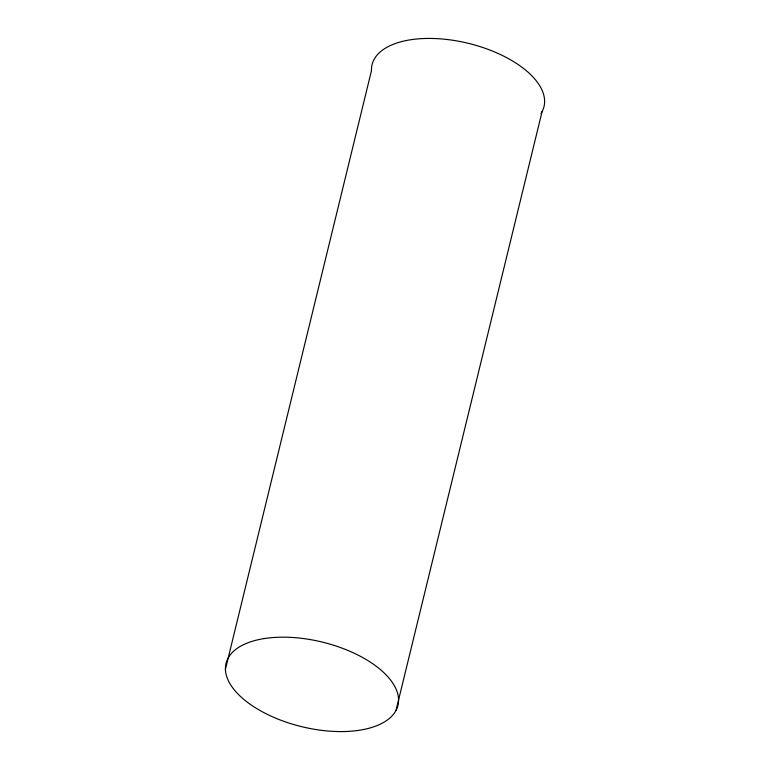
<?xml version="1.0" encoding="UTF-8"?>
<svg xmlns="http://www.w3.org/2000/svg" width="770" height="770" viewBox="0 0 770 770"><rect width="100%" height="100%" fill="white"/><g stroke="black" fill="none" stroke-linecap="round" stroke-linejoin="round"><path stroke-width="1.16" d="M225.398 669.457L371.467 70.696A88.483 43.534 13.7 0 1 469.719 43.669A88.483 43.534 13.7 0 1 541.002 113.459M396.021 710.392A88.483 43.534 13.7 0 0 287.961 637.262A88.483 43.534 13.7 0 0 251.934 705.493A88.483 43.534 13.7 0 0 396.021 710.392L542.08 111.631"/></g></svg>
